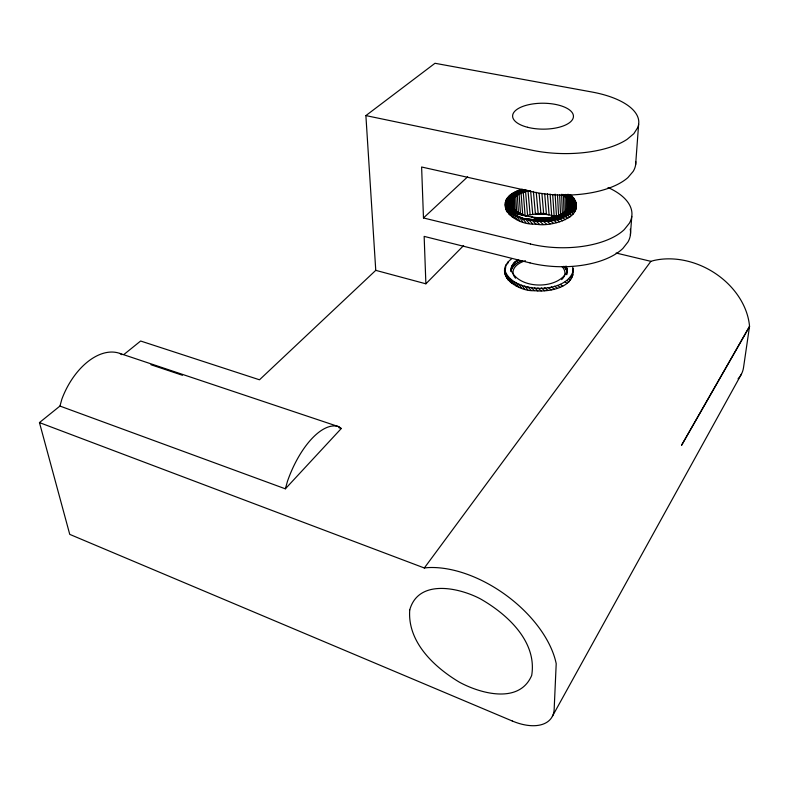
<?xml version="1.0" encoding="UTF-8"?>
<svg xmlns="http://www.w3.org/2000/svg" width="789" height="789" viewBox="0 0 789 789"><rect width="100%" height="100%" fill="white"/><g stroke="black" fill="none" stroke-linecap="round" stroke-linejoin="round"><path stroke-width="1.18" d="M520.069 261.475C515.957 263.447 511.617 266.692 511.025 271.544C510.266 266.386 513.836 261.889 518.195 259.611L520.069 261.475L522.14 260.587M511.716 206.708C510.138 196.264 522.397 191.914 530.612 190.593M567.715 209.953L567.745 198.897L561.63 194.272L562.35 213.641M566.995 272.156L567.005 268.901L566.009 266.031L566.887 271.781L566.64 267.451M568.05 194.37L570.457 194.893C591.444 215.515 551.629 227.686 535.968 224.115C510.976 225.664 488.529 198.946 522.328 189.182M572.696 267.007C577.084 287.255 549.282 292.453 534.409 290.668C518.314 291.831 491.665 274.138 511.617 258.792M505.364 207.527L505.759 201.087M505.69 209.213L505.404 202.753L511.745 202.901L511.745 206.55M504.901 273.122L505.946 265.005M505.216 274.897L504.94 268.556M568.553 208.829L568.672 200.209L567.745 198.897L574.786 199.469L566.561 197.644L566.67 211.107M569.165 208.621L569.333 201.56L568.672 200.209L575.349 200.603L567.745 198.897M569.55 207.645L569.333 201.56L575.812 201.806L568.672 200.209L575.605 201.106M569.717 206.669L569.717 202.931L576.118 203.079L569.333 201.56L576.088 202.783L575.467 204.203L576.098 207.576M566.808 274.7L567.005 268.901M630.391 235.014L631.782 216.393M635.609 164.871L638.626 124.356M573.287 270.459C566.966 294.908 512.002 293.725 504.921 270.242M566.65 273.97L567.104 270.351M574.481 212.576L573.396 211.048L567.459 209.696L574.392 209.746L568.465 208.395L575.181 208.414L569.194 207.063L575.743 207.073L569.648 205.692L576.039 206.156C564.165 227.202 527.496 223.681 510.019 212.211C526.707 216.433 560.841 225.91 569.826 204.312L576.236 204.469L575.95 205.88M616.13 253.032L650.876 261.337L653.805 260.508A70.813 56.137 29.9 0 1 749.54 326.311L743.534 367.516A33.799 26.224 27.6 0 1 738.06 378.819M506.449 199.449L505.384 205.84M506.686 201.373L507.465 197.871M59.954 406.059L61.877 399.126A60.368 36.935 -67.1 0 1 119.839 353.423L338.945 426.76L341.292 428.506L285.362 488.825L59.954 406.059L39.45 422.579L69.748 534.37L512.308 721.018M285.362 488.825L287.502 481.201A66.118 29.4 -69.7 0 1 338.945 426.76M507.554 263.98L508.205 261.741M566.936 271.801C557.596 289.967 518.787 289.435 511.055 270.114M511.341 195.741L512.308 193.532M572.567 269.887L573.159 268.763M552.399 716.294L741.413 374.134M749.54 326.311L681.528 445.341L749.55 326.597M39.45 422.579L424.324 567.991L650.876 261.337M123.824 354.567L140.629 341.016L259.492 379.795L375.761 270.351L425.882 283.813L463.597 245.566M530.415 243.988L423.476 217.971L467.64 176.805M365.889 115.598L434.995 63.278L591.918 92.007A74.896 32.093 0.7 0 1 637.749 127.562L633.853 133.657L627.137 139.318A74.896 32.093 0.7 0 1 532.378 150.295L365.889 115.598L375.761 270.351M527.575 215.348L525.149 215.979L523.265 192.477L516.884 191.116L525.582 191.737L527.575 215.348C537.102 213.148 547.122 213.819 556.452 216.58M424.324 567.991L427.786 567.616A96.791 56.305 35.9 0 1 556.206 663.648L554.164 709.301A46.117 26.165 34.4 0 1 512.308 721.008M513.767 209.835L513.392 198.887L506.814 198.877L512.574 200.199L512.781 208.7M512.574 200.199L506.144 200.189L512.022 201.54L512.1 207.606M512.022 201.54L505.67 201.511L511.745 202.901M569.648 205.692L576.088 205.722L569.826 204.312M515.069 211.028L514.477 197.635L507.702 197.595L513.392 198.887M516.647 212.31L515.799 196.441L508.787 196.343L514.477 197.635M573.396 211.048L566.186 210.929L572.133 212.29L564.668 212.103L570.674 213.484L562.902 213.198L569.037 214.608L560.92 214.204L567.242 215.653L558.73 215.101L565.437 216.571L567.735 218.474M518.481 213.671L517.357 195.317L510.118 195.149L515.799 196.441M505.384 204.43L506.37 207.773L513.402 208.355L505.917 206.619L512.574 207.024L505.571 205.406L512.022 205.663L511.736 204.282L505.394 204.134L512.022 205.663C514.191 211.462 520.523 214.105 525.997 215.861M520.484 213.918L519.132 194.281L511.627 194.025L517.357 195.317M522.772 215.565L521.105 193.335L513.284 192.96L519.132 194.281M523.265 192.477L515.089 191.974L521.105 193.335M564.668 212.103L571.857 212.566L573.258 214.164M565.437 216.571L556.373 215.89L563.247 217.478L553.848 216.561L561.097 218.237L551.186 217.113L558.928 218.908L548.424 217.527L556.797 219.47L559.766 221.788M530.119 214.825L528.038 191.106L519.044 190.267L525.582 191.737M510.019 212.211L523.58 215.062L509.576 211.797L521.342 214.164L509.023 211.294L519.29 213.158L508.382 210.614L517.456 212.063L507.692 209.795L515.858 210.89L507.021 208.838L514.497 209.647L506.37 207.773C509.724 213.74 516.479 216.62 522.712 218.602L547.369 220.92L531.253 217.083L548.306 220.831L534.045 217.508L549.469 220.723L536.895 217.784L550.959 220.535L539.794 217.932L552.724 220.269L542.704 217.932L554.677 219.914L545.594 217.803L556.797 219.47M516.973 219.648L514.517 215.279L522.712 218.602L546.688 220.989L550.061 223.79M566.561 197.644L574.047 198.424L565.141 196.441L565.427 212.3M527.062 190.208L521.144 189.567L528.038 191.106M562.902 213.198L570.003 214.006L571.719 215.693M569.194 207.063L575.497 207.823L575.901 209.263M553.848 216.561L562.774 217.675L565.318 219.707M514.487 218.405L512.288 213.937L522.712 218.602L543.148 221.157L546.599 224.135M512.258 217.064L510.345 212.507L522.712 218.602L539.587 221.157L543.069 224.303M563.997 213.553L563.494 195.317L572.538 196.698L562.725 194.518L572.193 196.343M560.92 214.204L567.863 215.348L569.875 217.133M573.642 197.871L565.141 196.441L573.287 197.497L563.494 195.317M562.764 194.469L571.847 196.057L565.151 194.567M568.465 208.395L574.609 209.46L575.359 210.939M551.186 217.113L559.884 218.652L562.656 220.821M525.79 222.567L522.712 218.602L536.047 220.979L539.508 224.293M565.417 194.449L571.266 195.564L566.62 194.538M567.429 194.498L570.792 195.169L567.399 194.439M542.704 217.932L553.543 220.141L556.689 222.616M522.712 218.602L532.545 220.624L535.968 224.115M536.895 217.784L550.16 220.654L553.444 223.287M552.694 194.656L554.154 216.018L556.561 216.561M541.935 213.405L546.432 214.45L544.686 193.621M540.149 213.355L543.71 214.184L541.905 193.473M538.611 213.503L540.958 214.046L539.114 193.453M535.839 213.494L538.197 214.046L536.224 192.358M569.717 202.931L576.236 204.469M546.747 214.292L549.095 214.845L547.408 193.729M505.404 202.753L511.736 204.282M530.021 262.905L424.157 236.394L425.882 283.813M541.846 213.286L546.432 214.45M540.475 213.326L543.71 214.184M538.67 213.395L540.958 214.046M535.978 213.346L538.197 214.046M554.154 216.018L555.722 216.521M150.916 364.715L182.456 375.278M338.954 427.717L341.292 428.506M119.839 353.423L121.871 354.685M557.468 285.391L560.151 287.295M560.259 284.375L562.725 286.141M554.509 286.239L557.359 288.31M551.353 286.93L554.391 289.168M548.089 287.452L551.255 289.859M565.171 281.939L567.123 283.458M544.735 287.798L548 290.382M541.323 287.965L544.657 290.717M567.242 280.539L568.908 281.949M537.891 287.946L541.244 290.885M534.478 287.738L537.822 290.865M569.037 279.04L570.398 280.351M531.105 287.364L534.409 290.668M516.489 260.695L518.156 262.471M527.811 286.811L531.036 290.283M529.133 220.111L532.476 223.77M514.98 261.879L516.45 263.565M524.646 286.082L527.762 289.731M563.908 266.248L566.522 270.341M525.849 219.431L529.074 223.248M570.526 277.442L571.581 278.685M521.618 285.204L524.586 289.001M513.698 263.132L514.941 264.739M518.777 284.168L521.568 288.113M519.754 217.626L522.653 221.739M512.663 264.443L513.669 266.001M517.022 216.511L519.714 220.752M516.134 282.995L518.728 287.078M571.709 275.785L572.439 276.969M513.728 281.683L516.095 285.904M511.864 265.814L512.623 267.313M511.578 280.273L513.688 284.592M509.694 278.754L511.548 283.172M572.567 274.069L572.962 275.213M508.698 210.988L510.315 215.624M508.116 277.156L509.674 281.653M511.331 267.224L511.834 268.684M507.376 209.41L508.668 214.105M506.834 275.479L508.086 280.046M506.37 207.773L507.347 212.517M505.867 273.763L506.814 278.379M565.506 266.781L565.891 268.921M511.055 268.664L511.302 270.104M505.71 206.116L506.351 210.88M505.236 272.008L505.848 276.653M533.384 191.411L535.445 214.174M530.711 191.786L532.753 214.43M550.101 194.133L551.679 215.367M555.111 194.114L556.511 216.778M557.478 194.873L558.582 215.249M559.628 194.528L560.575 215.012M423.476 217.971L421.612 167.002L531.5 191.599A73.387 33.394 0.9 0 0 627.926 177.574L633.173 171.41A73.387 33.394 0.9 0 0 635.737 161.577M630.253 229.185A70.734 35.426 1.3 0 1 628.005 241.937L622.896 248.436A70.734 35.426 1.3 0 1 530.03 262.895M608.043 187.516A71.434 34.913 1.2 0 1 629.375 223.218L624.227 229.638A71.434 34.913 1.2 0 1 530.415 243.988M562.054 266.652A25.948 13.748 1.1 0 1 561.64 279.631M515.533 278.201A25.948 13.748 1.1 0 1 525.425 260.725M409.738 609.917C407.272 641.96 434.216 667.208 459.583 682.288C480.797 693.728 519.399 704.301 531.697 675.423C537.279 641.546 507.268 614.207 480.511 598.93C459.247 587.618 418.436 578.603 409.738 609.917M527.585 127.285A30.416 12.959 0.3 0 0 573.445 116.417A30.416 12.959 0.3 0 0 528.068 104.838A30.416 12.959 0.3 0 0 527.585 127.285"/></g></svg>
